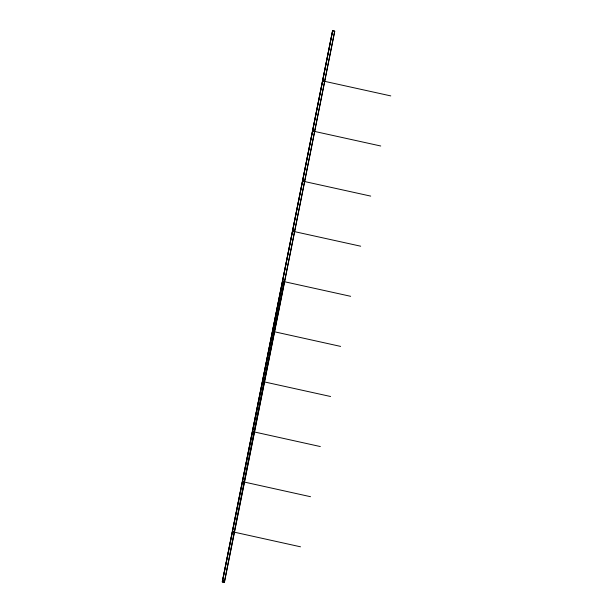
<?xml version="1.0" encoding="UTF-8"?>
<svg xmlns="http://www.w3.org/2000/svg" width="613" height="613" viewBox="0 0 613 613"><rect width="100%" height="100%" fill="white"/><g stroke="black" fill="none" stroke-linecap="round" stroke-linejoin="round"><path stroke-width="0.92" d="M253.521 431.943L253.146 431.698L253.567 431.514M263.437 381.815L263.521 381.386L263.567 381.93M273.59 331.495L273.398 331.426M283.39 281.543L283.773 281.313L283.283 281.605M323.48 81.023L323.817 81.299L323.725 80.916M283.413 281.375L224.297 582.319L334.667 31.11L332.713 30.742M224.458 582.243L222.235 581.867L332.606 30.658L222.358 581.898L224.32 582.25M222.803 580.994L222.91 580.45M223.048 581.047L223.155 580.503M223.285 581.101L223.393 580.58M223.53 581.155L223.638 580.611M223.776 581.208L223.875 580.687M224.013 581.262L224.12 580.718M224.258 581.316L224.358 580.795M224.419 582.35L334.759 31.248L332.575 30.765M332.698 30.796L222.396 581.783M324.606 81.322L390.765 95.904M314.576 131.42L380.734 146.001M304.538 181.525L370.704 196.106M293.658 231.63L293.443 231.27M294.508 231.622L360.674 246.204M284.478 281.719L350.644 296.309M274.463 331.771L340.613 346.406M264.418 381.922L330.583 396.504M254.403 431.973L320.323 446.555M244.372 482.071L310.523 496.706M234.342 532.176L300.493 546.804M222.665 580.419L224.611 580.825M253.606 431.797L253.629 431.56M233.484 531.846L233.269 532.076M313.718 131.297L313.389 130.967L313.749 131.266M303.673 181.44L303.289 181.264M303.504 181.448L303.535 181.103M233.545 532.199L233.622 531.816M293.596 231.561L293.612 231.086L293.466 231.545M263.452 381.501L263.414 381.93M233.43 531.686L233.4 532.237M222.619 580.664L224.557 581.093M222.565 580.94L224.496 581.369M243.215 482.063L243.652 481.711M232.955 531.869C233.599 533.394 234.143 530.743 232.955 531.869M242.986 481.764C243.629 483.297 244.173 480.646 242.986 481.764M253.016 431.667C253.659 433.199 254.211 430.541 253.016 431.667M263.046 381.57C263.69 383.094 264.241 380.443 263.046 381.57M273.076 331.464C273.72 332.997 274.272 330.346 273.076 331.464M283.106 281.367C283.75 282.899 284.302 280.241 283.106 281.367M293.137 231.27C293.78 232.794 294.332 230.143 293.137 231.27M303.167 181.164C303.803 182.697 304.377 180.046 303.167 181.164M313.197 131.067C313.841 132.592 314.392 129.941 313.197 131.067M323.227 80.962C323.871 82.494 324.423 79.843 323.227 80.962"/></g></svg>
